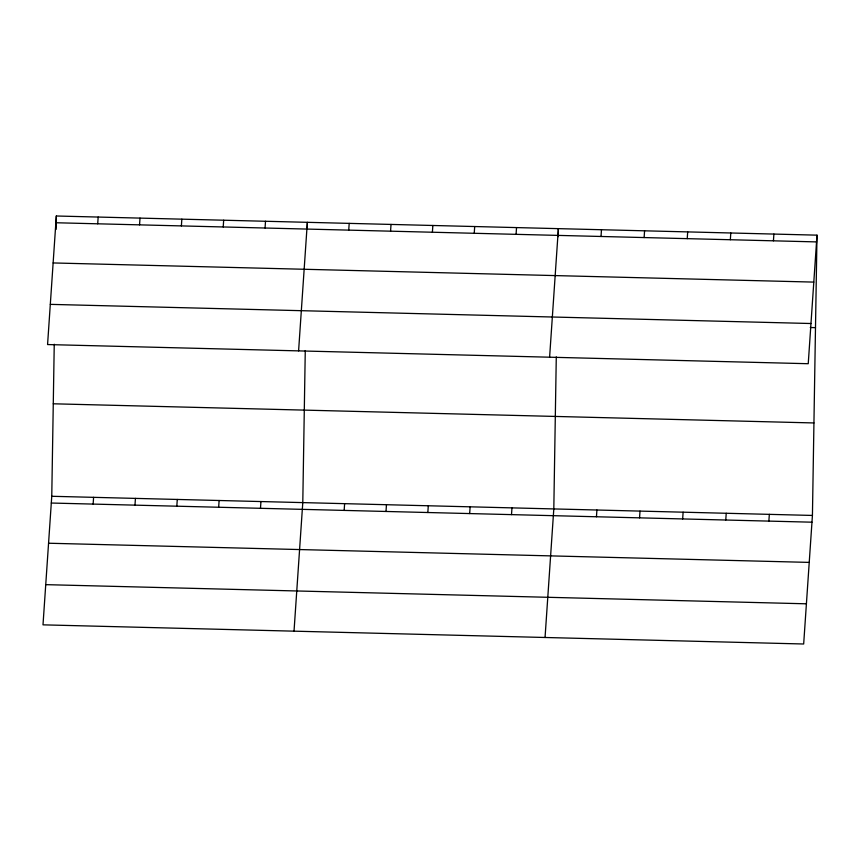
<?xml version="1.0" encoding="UTF-8"?>
<svg xmlns="http://www.w3.org/2000/svg" width="860" height="860" viewBox="0 0 860 860"><rect width="100%" height="100%" fill="white"/><g stroke="black" fill="none" stroke-linecap="round" stroke-linejoin="round"><path stroke-width="1.29" d="M817 235.156L808.239 363.715L47.569 344.559L56.33 216L817 235.156L812.431 515.441L803.67 644L43 624.844L51.761 496.284L54.245 344.226M56.115 229.405L56.33 216M305.268 350.547L302.785 502.606L294.023 631.165M307.246 229.018L307.353 222.321L298.592 350.88M556.28 356.868L553.808 508.926L545.046 637.496M558.237 236.683L558.376 228.642L549.604 357.201M97.707 223.804L98.169 217.053M93.138 504.089L93.6 497.338M139.546 224.858L140.008 218.107M134.977 505.142L135.439 498.392M181.385 225.911L181.836 219.16M176.816 506.196L177.278 499.445M223.213 226.965L223.675 220.214M218.655 507.25L219.117 500.498M265.052 228.018L265.514 221.267M260.483 508.303L260.945 501.552M348.73 230.125L349.192 223.374M344.161 510.41L344.623 503.659M390.569 231.179L391.02 224.428M386 511.463L386.462 504.712M432.397 232.232L432.86 225.481M427.839 512.517L428.291 505.766M474.236 233.286L474.698 226.535M469.667 513.571L470.13 506.819M516.075 234.339L516.538 227.588M511.506 514.624L511.969 507.873M601.022 236.478L601.473 229.727M596.453 516.763L596.915 510.012M644.118 237.564L644.581 230.813M639.561 517.849L640.012 511.098M687.226 238.65L687.688 231.899M682.657 518.935L683.12 512.184M730.333 239.736L730.796 232.985M725.765 520.02L726.227 513.269M773.43 240.822L773.892 234.071M768.872 521.106L769.334 514.355M55.868 222.751L816.538 241.907M53.127 262.945L813.796 282.101M50.31 304.365L810.98 323.521M810.27 327.52L815.495 327.649M53.266 403.791L813.936 422.948M51.761 496.284L812.431 515.441M51.299 503.035L811.969 522.192M48.569 543.23L809.228 562.397M45.741 584.649L806.411 603.806"/></g></svg>
